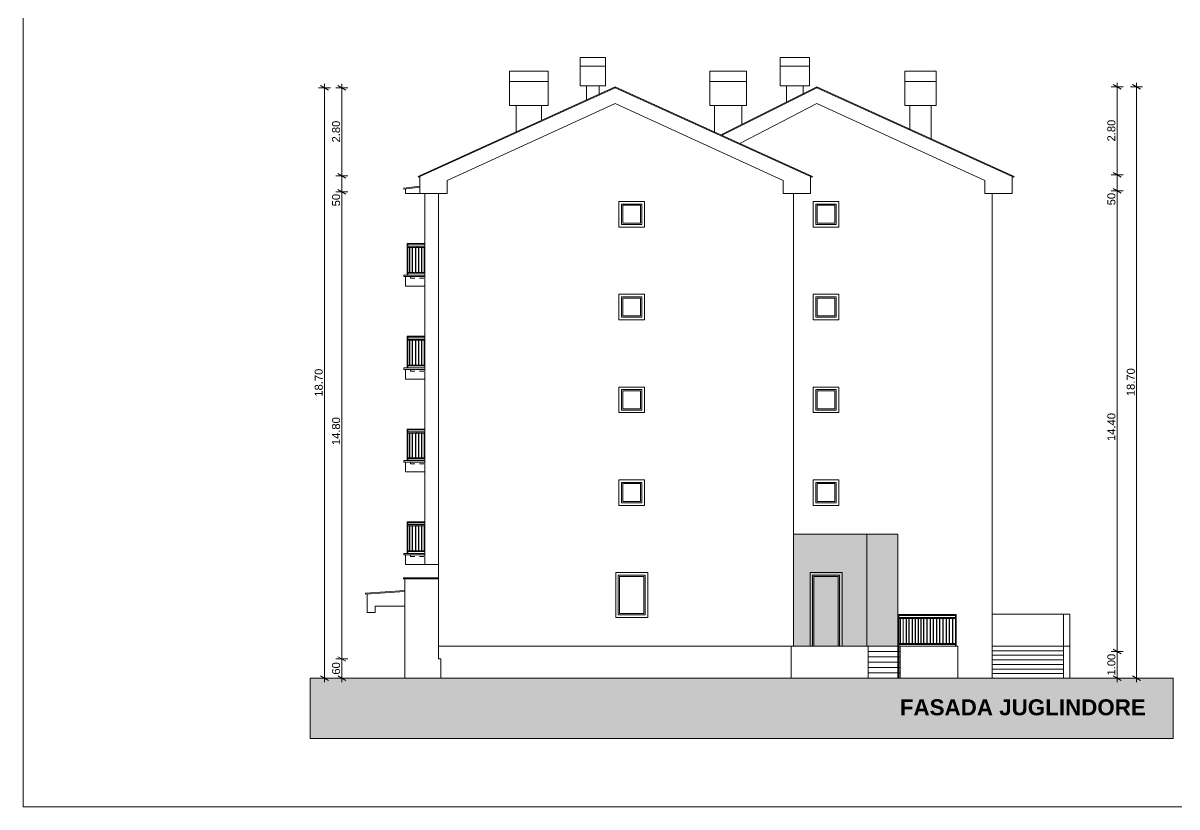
# Model space of a CAD drawing. Header units: millimetres. Extents: x 2791058 to 2855058, y -67651 to -18651.
# Drawn here: x 2791058 to 2827102, y -67651 to -43151 of the extents above; entities that cross this region are included whole.
import ezdxf

# ---------------------------------------------------------------- set-up
doc = ezdxf.new("R2010")
doc.units = ezdxf.units.MM
doc.header["$MEASUREMENT"] = 0
doc.linetypes.add('Dashed', pattern=[282.222223, 141.111112, -141.111112])
doc.linetypes.add('Hidden Line', pattern=[195.611112, 141.111112, -54.5])
for name, color, linetype, lineweight in [('2D Drafting - General_Pen_No__1', 7, 'Continuous', 0), ('Annotation - Text_Pen_No__1', 7, 'Continuous', 0), ('Dimensioning - General_Pen_No__1', 7, 'Continuous', 0), ('Lines_Pen_No__20', 1, 'Continuous', 0), ('Shell - Roof_Pen_No__1', 7, 'Continuous', 0), ('Shell - Roof_Pen_No__20', 1, 'Continuous', 0), ('Shell - Roof_Pen_No__21', 7, 'Continuous', 0)]:
    doc.layers.add(name, color=color, linetype=linetype, lineweight=lineweight)
for name, color, linetype, lineweight, true_color in [('2D Drafting - General_Pen_No__61', 7, 'Continuous', 0, 0x6a6a6a), ('Lines_Pen_No__4', 7, 'Continuous', 0, 0x029e21), ('Structural - Bearing_Pen_No__61', 7, 'Continuous', 0, 0x6a6a6a)]:
    doc.layers.add(name, color=color, linetype=linetype, lineweight=lineweight, true_color=true_color)
doc.layers.add('Dimensioning - General', color=7, linetype='Continuous')
doc.styles.add('GENERATED_STYLE_1', font='')
doc.styles.add('GENERATED_STYLE_4', font='')
doc.styles.get('GENERATED_STYLE_1').set_extended_font_data('Arial')
doc.styles.get('GENERATED_STYLE_4').set_extended_font_data('Arial', bold=True)
doc.dimstyles.new('GENERATED_STYLE__1', dxfattribs={"dimtxt": 250, "dimasz": 190, "dimexe": 0.18, "dimexo": 3, "dimgap": 0.09, "dimtad": 1, "dimlfac": 0.001, "dimzin": 0, "dimdsep": 46, "dimtxsty": 'GENERATED_STYLE_1', "dimblk": 'ARROWHEAD_2', "dimblk1": 'ARROWHEAD_2', "dimblk2": 'ARROWHEAD_2', "dimcen": 0.09, "dimclrd": 7, "dimclre": 7, "dimclrt": 7, "dimadec": 0, "dimazin": 0, "dimtfac": 1, "dimtdec": 4, "dimtmove": 0, "dimatfit": 3, "dimfxl": 1, "dimtolj": 1, "dimtzin": 0, "dimarcsym": 0})

# ---------------------------------------------------------------- blocks, each defined once
blk = doc.blocks.new('*D21', base_point=(2247654, -76425))
at = {"layer": 'Dimensioning - General_Pen_No__1', "color": 7, "linetype": 'Continuous', "lineweight": 0}
for p, q in [((2825420, -62796), (2825045, -62796)), ((2825108, -62724), (2825358, -62868)), ((2825233, -63627), (2825233, -62796)), ((2825420, -63627), (2825045, -63627)), ((2825108, -63555), (2825358, -63699)), ((2825233, -63749), (2825233, -63627))]:
    blk.add_line(p, q, dxfattribs=at)
at = {"layer": 'Dimensioning - General_Pen_No__1', "color": 7, "lineweight": 0, "insert": (2825183, -63544), "char_height": 250, "attachment_point": 7, "rotation": 90, "style": 'GENERATED_STYLE_1'}
blk.add_mtext('\\A1;{\\pql;\\fArial|b0|i0|c0|p34;1.00}', dxfattribs=at)
blk = doc.blocks.new('ARROWHEAD_2')
at = {"color": 0, "linetype": 'Continuous', "lineweight": 0}
for p, q in [((0, 0), (-1, 0)), ((-0.38, -0.66), (0.38, 0.66))]:
    blk.add_line(p, q, dxfattribs=at)
blk = doc.blocks.new('*D22', base_point=(2247654, -76425))
at = {"layer": 'Dimensioning - General_Pen_No__1', "color": 7, "linetype": 'Continuous', "lineweight": 0}
for p, q in [((2825420, -48396), (2825045, -48396)), ((2825108, -48324), (2825358, -48468)), ((2825233, -62796), (2825233, -48396)), ((2825420, -62796), (2825045, -62796)), ((2825108, -62724), (2825358, -62868))]:
    blk.add_line(p, q, dxfattribs=at)
at = {"layer": 'Dimensioning - General_Pen_No__1', "color": 7, "lineweight": 0, "char_height": 250, "attachment_point": 7, "rotation": 90, "style": 'GENERATED_STYLE_1'}
for s, insert in [('\\A1;{\\pql;\\fArial|b0|i0|c0|p34;50}', (2825183, -48848)), ('\\A1;{\\pql;\\fArial|b0|i0|c0|p34;14.40}', (2825183, -56213))]:
    blk.add_mtext(s, dxfattribs=dict(at, insert=insert))
blk = doc.blocks.new('*D23', base_point=(2247654, -76425))
at = {"layer": 'Dimensioning - General_Pen_No__1', "color": 7, "linetype": 'Continuous', "lineweight": 0}
for p, q in [((2825420, -47896), (2825045, -47896)), ((2825108, -47824), (2825358, -47968)), ((2825233, -48396), (2825233, -47896)), ((2825420, -48396), (2825045, -48396)), ((2825108, -48324), (2825358, -48468))]:
    blk.add_line(p, q, dxfattribs=at)
blk = doc.blocks.new('*D24', base_point=(2247654, -76425))
at = {"layer": 'Dimensioning - General_Pen_No__1', "color": 7, "linetype": 'Continuous', "lineweight": 0}
for p, q in [((2825233, -45144), (2825233, -45021)), ((2825420, -45144), (2825045, -45144)), ((2825358, -45216), (2825108, -45071)), ((2825233, -47896), (2825233, -45144)), ((2825420, -47896), (2825045, -47896)), ((2825108, -47824), (2825358, -47968))]:
    blk.add_line(p, q, dxfattribs=at)
at = {"layer": 'Dimensioning - General_Pen_No__1', "color": 7, "lineweight": 0, "insert": (2825183, -46852), "char_height": 250, "attachment_point": 7, "rotation": 90, "style": 'GENERATED_STYLE_1'}
blk.add_mtext('\\A1;{\\pql;\\fArial|b0|i0|c0|p34;2.80}', dxfattribs=at)
blk = doc.blocks.new('*D25', base_point=(2247654, -76425))
at = {"layer": 'Dimensioning - General_Pen_No__1', "color": 7, "linetype": 'Continuous', "lineweight": 0}
for p, q in [((2825839, -45144), (2825839, -45021)), ((2826026, -45144), (2825651, -45144)), ((2825964, -45216), (2825714, -45071)), ((2825839, -63627), (2825839, -45144)), ((2826026, -63627), (2825651, -63627)), ((2825714, -63555), (2825964, -63699)), ((2825839, -63749), (2825839, -63627))]:
    blk.add_line(p, q, dxfattribs=at)
at = {"layer": 'Dimensioning - General_Pen_No__1', "color": 7, "lineweight": 0, "insert": (2825789, -54813), "char_height": 250, "attachment_point": 7, "rotation": 90, "style": 'GENERATED_STYLE_1'}
blk.add_mtext('\\A1;{\\pql;\\fArial|b0|i0|c0|p34;18.70}', dxfattribs=at)
blk = doc.blocks.new('*D26', base_point=(2247654, -76425))
at = {"layer": 'Dimensioning - General_Pen_No__1', "color": 7, "linetype": 'Continuous', "lineweight": 0}
for p, q in [((2801200, -63027), (2800825, -63027)), ((2800888, -62955), (2801138, -63099)), ((2801013, -63627), (2801013, -63027)), ((2801200, -63627), (2800825, -63627)), ((2800888, -63555), (2801138, -63699)), ((2801013, -63749), (2801013, -63627))]:
    blk.add_line(p, q, dxfattribs=at)
at = {"layer": 'Dimensioning - General_Pen_No__1', "color": 7, "lineweight": 0, "insert": (2800963, -63517), "char_height": 250, "attachment_point": 7, "rotation": 90, "style": 'GENERATED_STYLE_1'}
blk.add_mtext('\\A1;{\\pql;\\fArial|b0|i0|c0|p34;60}', dxfattribs=at)
blk = doc.blocks.new('*D27', base_point=(2247654, -76425))
at = {"layer": 'Dimensioning - General_Pen_No__1', "color": 7, "linetype": 'Continuous', "lineweight": 0}
for p, q in [((2801200, -48427), (2800825, -48427)), ((2800888, -48355), (2801138, -48499)), ((2801013, -63027), (2801013, -48427)), ((2801200, -63027), (2800825, -63027)), ((2800888, -62955), (2801138, -63099))]:
    blk.add_line(p, q, dxfattribs=at)
at = {"layer": 'Dimensioning - General_Pen_No__1', "color": 7, "lineweight": 0, "char_height": 250, "attachment_point": 7, "rotation": 90, "style": 'GENERATED_STYLE_1'}
for s, insert in [('\\A1;{\\pql;\\fArial|b0|i0|c0|p34;50}', (2800963, -48879)), ('\\A1;{\\pql;\\fArial|b0|i0|c0|p34;14.80}', (2800963, -56344))]:
    blk.add_mtext(s, dxfattribs=dict(at, insert=insert))
blk = doc.blocks.new('*D28', base_point=(2247654, -76425))
at = {"layer": 'Dimensioning - General_Pen_No__1', "color": 7, "linetype": 'Continuous', "lineweight": 0}
for p, q in [((2801200, -47927), (2800825, -47927)), ((2800888, -47855), (2801138, -47999)), ((2801013, -48427), (2801013, -47927)), ((2801200, -48427), (2800825, -48427)), ((2800888, -48355), (2801138, -48499))]:
    blk.add_line(p, q, dxfattribs=at)
blk = doc.blocks.new('*D29', base_point=(2247654, -76425))
at = {"layer": 'Dimensioning - General_Pen_No__1', "color": 7, "linetype": 'Continuous', "lineweight": 0}
for p, q in [((2801013, -45174), (2801013, -45052)), ((2801200, -45174), (2800825, -45174)), ((2801138, -45247), (2800888, -45102)), ((2801013, -47927), (2801013, -45174)), ((2801200, -47927), (2800825, -47927)), ((2800888, -47855), (2801138, -47999))]:
    blk.add_line(p, q, dxfattribs=at)
at = {"layer": 'Dimensioning - General_Pen_No__1', "color": 7, "lineweight": 0, "insert": (2800963, -46883), "char_height": 250, "attachment_point": 7, "rotation": 90, "style": 'GENERATED_STYLE_1'}
blk.add_mtext('\\A1;{\\pql;\\fArial|b0|i0|c0|p34;2.80}', dxfattribs=at)
blk = doc.blocks.new('*D30', base_point=(2247654, -76425))
at = {"layer": 'Dimensioning - General_Pen_No__1', "color": 7, "linetype": 'Continuous', "lineweight": 0}
for p, q in [((2800471, -45174), (2800471, -45052)), ((2800659, -45174), (2800284, -45174)), ((2800596, -45247), (2800346, -45102)), ((2800471, -63627), (2800471, -45174)), ((2800659, -63627), (2800284, -63627)), ((2800346, -63555), (2800596, -63699)), ((2800471, -63749), (2800471, -63627))]:
    blk.add_line(p, q, dxfattribs=at)
at = {"layer": 'Dimensioning - General_Pen_No__1', "color": 7, "lineweight": 0, "insert": (2800421, -54828), "char_height": 250, "attachment_point": 7, "rotation": 90, "style": 'GENERATED_STYLE_1'}
blk.add_mtext('\\A1;{\\pql;\\fArial|b0|i0|c0|p34;18.70}', dxfattribs=at)

msp = doc.modelspace()

# ---------------------------------------------------------------- hatches: boundary and pattern name
at = {"layer": '2D Drafting - General_Pen_No__61', "linetype": 'Continuous', "lineweight": 0, "true_color": 0xa7a7a7, "transparency": 33554572}
h = msp.add_hatch(color=253, dxfattribs=at)
h.paths.add_polyline_path([(2815126.744, -59126.864), (2815126.744, -62626.864), (2817410.45, -62626.864), (2817410.45, -59126.864)])
h.paths.add_polyline_path([(2818387.535, -62626.864), (2818387.535, -59126.864), (2817410.45, -59126.864), (2817410.45, -62626.864)])
at = {"layer": '2D Drafting - General_Pen_No__61', "linetype": 'Continuous', "lineweight": 0, "true_color": 0x6a6a6a}
msp.add_hatch(color=251, dxfattribs=at).paths.add_polyline_path([(2800028.033, -63626.864), (2826983.914, -63626.864), (2826983.914, -65511.02), (2800028.033, -65511.02)])
at = {"layer": 'Structural - Bearing_Pen_No__61', "linetype": 'Continuous', "lineweight": 0, "true_color": 0x6a6a6a}
h = msp.add_hatch(color=251, dxfattribs=at)
h.paths.add_polyline_path([(2803056.744, -50041.638), (2803056.744, -51026.864), (2803080.744, -51026.864), (2803080.744, -50969.364), (2803356.744, -50969.364), (2803356.744, -50944.364), (2803324.744, -50944.364), (2803324.744, -50166.864), (2803356.744, -50166.864), (2803356.744, -50126.864), (2803080.744, -50126.864), (2803080.744, -50066.864), (2803356.744, -50066.864), (2803356.744, -50041.638), (2803080.744, -50041.638)])
h.paths.add_polyline_path([(2803080.744, -50166.864), (2803127.243, -50166.864), (2803127.243, -50944.364), (2803080.744, -50944.364)], flags=0)
h.paths.add_polyline_path([(2803137.244, -50166.864), (2803214.744, -50166.864), (2803214.743, -50944.364), (2803137.244, -50944.364)], flags=0)
h.paths.add_polyline_path([(2803224.744, -50166.864), (2803314.744, -50166.864), (2803314.744, -50944.364), (2803224.744, -50944.364)], flags=0)
for points in [[(2803606.744, -50041.638), (2803356.744, -50041.638), (2803356.744, -50066.864), (2803606.744, -50066.864)], [(2803606.744, -52941.638), (2803356.744, -52941.638), (2803356.744, -52966.864), (2803606.744, -52966.864)], [(2803606.744, -55841.638), (2803356.744, -55841.638), (2803356.744, -55866.864), (2803606.744, -55866.864)], [(2803606.744, -58741.638), (2803356.744, -58741.638), (2803356.744, -58766.864), (2803606.744, -58766.864)]]:
    msp.add_hatch(color=251, dxfattribs=at).paths.add_polyline_path(points)
h = msp.add_hatch(color=251, dxfattribs=at)
h.paths.add_polyline_path([(2803356.744, -50969.364), (2803606.744, -50969.364), (2803606.744, -50944.364), (2803599.744, -50944.364), (2803599.744, -50166.864), (2803606.744, -50166.864), (2803606.744, -50126.864), (2803356.744, -50126.864), (2803356.744, -50166.864), (2803414.744, -50166.864), (2803414.744, -50944.364), (2803356.744, -50944.364)])
h.paths.add_polyline_path([(2803424.744, -50944.364), (2803424.744, -50166.864), (2803502.244, -50166.864), (2803502.244, -50944.364)], flags=0)
h.paths.add_polyline_path([(2803589.744, -50944.364), (2803512.244, -50944.364), (2803512.244, -50166.864), (2803589.744, -50166.864)], flags=0)
h = msp.add_hatch(color=251, dxfattribs=at)
h.paths.add_polyline_path([(2803056.744, -52941.638), (2803056.744, -53926.864), (2803080.744, -53926.864), (2803080.744, -53869.364), (2803356.744, -53869.364), (2803356.744, -53844.364), (2803324.744, -53844.364), (2803324.744, -53066.864), (2803356.744, -53066.864), (2803356.744, -53026.864), (2803080.744, -53026.864), (2803080.744, -52966.864), (2803356.744, -52966.864), (2803356.744, -52941.638), (2803080.744, -52941.638)])
h.paths.add_polyline_path([(2803080.744, -53066.864), (2803127.243, -53066.864), (2803127.243, -53844.364), (2803080.744, -53844.364)], flags=0)
h.paths.add_polyline_path([(2803137.244, -53066.864), (2803214.744, -53066.864), (2803214.743, -53844.364), (2803137.244, -53844.364)], flags=0)
h.paths.add_polyline_path([(2803224.744, -53066.864), (2803314.744, -53066.864), (2803314.744, -53844.364), (2803224.744, -53844.364)], flags=0)
h = msp.add_hatch(color=251, dxfattribs=at)
h.paths.add_polyline_path([(2803356.744, -53869.364), (2803606.744, -53869.364), (2803606.744, -53844.364), (2803599.744, -53844.364), (2803599.744, -53066.864), (2803606.744, -53066.864), (2803606.744, -53026.864), (2803356.744, -53026.864), (2803356.744, -53066.864), (2803414.744, -53066.864), (2803414.744, -53844.364), (2803356.744, -53844.364)])
h.paths.add_polyline_path([(2803424.744, -53844.364), (2803424.744, -53066.864), (2803502.244, -53066.864), (2803502.244, -53844.364)], flags=0)
h.paths.add_polyline_path([(2803589.744, -53844.364), (2803512.244, -53844.364), (2803512.244, -53066.864), (2803589.744, -53066.864)], flags=0)
h = msp.add_hatch(color=251, dxfattribs=at)
h.paths.add_polyline_path([(2803056.744, -55841.638), (2803056.744, -56826.864), (2803080.744, -56826.864), (2803080.744, -56769.364), (2803356.744, -56769.364), (2803356.744, -56744.364), (2803324.744, -56744.364), (2803324.744, -55966.864), (2803356.744, -55966.864), (2803356.744, -55926.864), (2803080.744, -55926.864), (2803080.744, -55866.864), (2803356.744, -55866.864), (2803356.744, -55841.638), (2803080.744, -55841.638)])
h.paths.add_polyline_path([(2803080.744, -55966.864), (2803127.243, -55966.864), (2803127.243, -56744.364), (2803080.744, -56744.364)], flags=0)
h.paths.add_polyline_path([(2803137.244, -55966.864), (2803214.744, -55966.864), (2803214.743, -56744.364), (2803137.244, -56744.364)], flags=0)
h.paths.add_polyline_path([(2803224.744, -55966.864), (2803314.744, -55966.864), (2803314.744, -56744.364), (2803224.744, -56744.364)], flags=0)
h = msp.add_hatch(color=251, dxfattribs=at)
h.paths.add_polyline_path([(2803356.744, -56769.364), (2803606.744, -56769.364), (2803606.744, -56744.364), (2803599.744, -56744.364), (2803599.744, -55966.864), (2803606.744, -55966.864), (2803606.744, -55926.864), (2803356.744, -55926.864), (2803356.744, -55966.864), (2803414.744, -55966.864), (2803414.744, -56744.364), (2803356.744, -56744.364)])
h.paths.add_polyline_path([(2803424.744, -56744.364), (2803424.744, -55966.864), (2803502.244, -55966.864), (2803502.244, -56744.364)], flags=0)
h.paths.add_polyline_path([(2803589.744, -56744.364), (2803512.244, -56744.364), (2803512.244, -55966.864), (2803589.744, -55966.864)], flags=0)
h = msp.add_hatch(color=251, dxfattribs=at)
h.paths.add_polyline_path([(2803056.744, -58741.638), (2803056.744, -59726.864), (2803080.744, -59726.864), (2803080.744, -59669.364), (2803356.744, -59669.364), (2803356.744, -59644.364), (2803324.744, -59644.364), (2803324.744, -58866.864), (2803356.744, -58866.864), (2803356.744, -58826.864), (2803080.744, -58826.864), (2803080.744, -58766.864), (2803356.744, -58766.864), (2803356.744, -58741.638), (2803080.744, -58741.638)])
h.paths.add_polyline_path([(2803080.744, -58866.864), (2803127.243, -58866.864), (2803127.243, -59644.364), (2803080.744, -59644.364)], flags=0)
h.paths.add_polyline_path([(2803137.244, -58866.864), (2803214.744, -58866.864), (2803214.743, -59644.364), (2803137.244, -59644.364)], flags=0)
h.paths.add_polyline_path([(2803224.744, -58866.864), (2803314.744, -58866.864), (2803314.744, -59644.364), (2803224.744, -59644.364)], flags=0)
h = msp.add_hatch(color=251, dxfattribs=at)
h.paths.add_polyline_path([(2803356.744, -59669.364), (2803606.744, -59669.364), (2803606.744, -59644.364), (2803599.744, -59644.364), (2803599.744, -58866.864), (2803606.744, -58866.864), (2803606.744, -58826.864), (2803356.744, -58826.864), (2803356.744, -58866.864), (2803414.744, -58866.864), (2803414.744, -59644.364), (2803356.744, -59644.364)])
h.paths.add_polyline_path([(2803424.744, -59644.364), (2803424.744, -58866.864), (2803502.244, -58866.864), (2803502.244, -59644.364)], flags=0)
h.paths.add_polyline_path([(2803589.744, -59644.364), (2803512.244, -59644.364), (2803512.244, -58866.864), (2803589.744, -58866.864)], flags=0)
h = msp.add_hatch(color=251, dxfattribs=at)
h.paths.add_polyline_path([(2818387.535, -61641.638), (2818387.535, -63626.864), (2818411.535, -63626.864), (2818411.535, -62569.364), (2818687.535, -62569.364), (2818687.535, -62544.364), (2818655.535, -62544.364), (2818655.535, -61766.864), (2818687.535, -61766.864), (2818687.535, -61726.864), (2818411.535, -61726.864), (2818411.535, -61666.864), (2818687.535, -61666.864), (2818687.535, -61641.638), (2818411.535, -61641.638)])
h.paths.add_polyline_path([(2818411.535, -61766.864), (2818458.035, -61766.864), (2818458.035, -62544.364), (2818411.535, -62544.364)], flags=0)
h.paths.add_polyline_path([(2818468.035, -61766.864), (2818545.535, -61766.864), (2818545.534, -62544.364), (2818468.035, -62544.364)], flags=0)
h.paths.add_polyline_path([(2818555.535, -61766.864), (2818645.535, -61766.864), (2818645.535, -62544.364), (2818555.535, -62544.364)], flags=0)
h = msp.add_hatch(color=251, dxfattribs=at)
h.paths.add_polyline_path([(2818678.45, -62569.364), (2820182.744, -62569.364), (2820182.744, -62626.864), (2820206.744, -62626.864), (2820206.744, -61641.638), (2820182.744, -61641.638), (2818678.45, -61641.638), (2818678.45, -61666.864), (2820182.744, -61666.864), (2820182.744, -61726.864), (2818678.45, -61726.864), (2818678.45, -61766.864), (2818727.243, -61766.864), (2818727.243, -62544.364), (2818678.45, -62544.364)])
h.paths.add_polyline_path([(2818737.244, -61766.864), (2818827.244, -61766.864), (2818827.244, -62544.364), (2818737.244, -62544.364)], flags=0)
h.paths.add_polyline_path([(2818837.244, -62544.364), (2818837.244, -61766.864), (2818927.244, -61766.864), (2818927.244, -62544.364)], flags=0)
h.paths.add_polyline_path([(2819014.744, -62544.364), (2818937.244, -62544.364), (2818937.244, -61766.864), (2819014.744, -61766.864)], flags=0)
h.paths.add_polyline_path([(2819024.744, -61766.864), (2819102.244, -61766.864), (2819102.244, -62544.364), (2819024.744, -62544.364)], flags=0)
h.paths.add_polyline_path([(2819112.244, -61766.864), (2819189.744, -61766.864), (2819189.744, -62544.364), (2819112.244, -62544.364)], flags=0)
h.paths.add_polyline_path([(2819199.744, -62544.364), (2819199.744, -61766.864), (2819289.744, -61766.864), (2819289.744, -62544.364)], flags=0)
h.paths.add_polyline_path([(2819389.744, -62544.364), (2819299.744, -62544.364), (2819299.744, -61766.864), (2819389.744, -61766.864)], flags=0)
h.paths.add_polyline_path([(2819489.744, -62544.364), (2819399.744, -62544.364), (2819399.744, -61766.864), (2819489.744, -61766.864)], flags=0)
h.paths.add_polyline_path([(2819499.744, -62544.364), (2819499.744, -61766.864), (2819589.744, -61766.864), (2819589.744, -62544.364)], flags=0)
h.paths.add_polyline_path([(2819599.744, -62544.364), (2819599.744, -61766.864), (2819689.744, -61766.864), (2819689.744, -62544.364)], flags=0)
h.paths.add_polyline_path([(2819699.744, -61766.864), (2819789.744, -61766.864), (2819789.744, -62544.364), (2819699.744, -62544.364)], flags=0)
h.paths.add_polyline_path([(2819799.744, -62544.364), (2819799.744, -61766.864), (2819889.744, -61766.864), (2819889.744, -62544.364)], flags=0)
h.paths.add_polyline_path([(2819899.744, -61766.864), (2819989.744, -61766.864), (2819989.744, -62544.364), (2819899.744, -62544.364)], flags=0)
h.paths.add_polyline_path([(2819999.744, -62544.364), (2819999.744, -61766.864), (2820089.744, -61766.864), (2820089.744, -62544.364)], flags=0)
h.paths.add_polyline_path([(2820099.744, -61766.864), (2820182.744, -61766.864), (2820182.744, -62544.364), (2820099.744, -62544.364)], flags=0)

# ---------------------------------------------------------------- linework, layer by layer
at = {"layer": '2D Drafting - General_Pen_No__1', "color": 7, "linetype": 'Continuous', "lineweight": 0, "flags": 128}
msp.add_lwpolyline([(2800028.033, -63626.864), (2826983.914, -63626.864), (2826983.914, -65511.02), (2800028.033, -65511.02)], close=True, dxfattribs=at)
at = {"layer": 'Lines_Pen_No__20', "color": 1, "linetype": 'Hidden Line', "lineweight": 0}
for p, q in [((2809669.682, -48866.864), (2809669.682, -48726.864)), ((2810469.682, -48726.864), (2809669.682, -48726.864)), ((2809669.682, -48866.864), (2809669.682, -48726.864)), ((2810469.682, -48866.864), (2810469.682, -48726.864)), ((2815740.475, -48866.864), (2815740.475, -48726.864)), ((2816540.475, -48726.864), (2815740.475, -48726.864)), ((2815740.475, -48866.864), (2815740.475, -48726.864)), ((2816540.475, -48866.864), (2816540.475, -48726.864)), ((2809669.682, -51766.864), (2809669.682, -51626.864)), ((2810469.682, -51626.864), (2809669.682, -51626.864)), ((2809669.682, -51766.864), (2809669.682, -51626.864)), ((2810469.682, -51766.864), (2810469.682, -51626.864)), ((2815740.475, -51766.864), (2815740.475, -51626.864)), ((2816540.475, -51626.864), (2815740.475, -51626.864)), ((2815740.475, -51766.864), (2815740.475, -51626.864)), ((2816540.475, -51766.864), (2816540.475, -51626.864)), ((2809669.682, -54666.864), (2809669.682, -54526.864)), ((2810469.682, -54526.864), (2809669.682, -54526.864)), ((2809669.682, -54666.864), (2809669.682, -54526.864)), ((2810469.682, -54666.864), (2810469.682, -54526.864)), ((2815740.475, -54666.864), (2815740.475, -54526.864)), ((2816540.475, -54526.864), (2815740.475, -54526.864)), ((2815740.475, -54666.864), (2815740.475, -54526.864)), ((2816540.475, -54666.864), (2816540.475, -54526.864)), ((2809669.682, -57566.864), (2809669.682, -57426.864)), ((2810469.682, -57426.864), (2809669.682, -57426.864)), ((2809669.682, -57566.864), (2809669.682, -57426.864)), ((2810469.682, -57566.864), (2810469.682, -57426.864)), ((2815740.475, -57566.864), (2815740.475, -57426.864)), ((2816540.475, -57426.864), (2815740.475, -57426.864)), ((2815740.475, -57566.864), (2815740.475, -57426.864)), ((2816540.475, -57566.864), (2816540.475, -57426.864)), ((2810569.682, -60326.864), (2809569.682, -60326.864)), ((2809569.682, -60466.864), (2809569.682, -60326.864)), ((2810569.682, -60466.864), (2810569.682, -60326.864))]:
    msp.add_line(p, q, dxfattribs=at)
at = {"layer": 'Lines_Pen_No__20', "color": 1, "linetype": 'Continuous', "lineweight": 0}
for p, q in [((2810569.682, -60326.864), (2809569.682, -60326.864)), ((2809569.682, -60326.864), (2809569.682, -61726.864)), ((2809649.682, -60406.864), (2809649.682, -61646.864)), ((2810489.682, -60406.864), (2809649.682, -60406.864)), ((2809689.682, -60446.864), (2809689.682, -61606.864)), ((2810449.682, -60446.864), (2809689.682, -60446.864)), ((2810449.682, -61606.864), (2810449.682, -60446.864)), ((2810489.682, -61646.864), (2810489.682, -60406.864)), ((2810569.682, -61726.864), (2810569.682, -60326.864)), ((2809689.682, -61606.864), (2810449.682, -61606.864)), ((2809569.682, -61726.864), (2810569.682, -61726.864)), ((2809649.682, -61646.864), (2810489.682, -61646.864))]:
    msp.add_line(p, q, dxfattribs=at)
for points in [[(2809669.682, -48726.864), (2810469.682, -48726.864), (2810469.682, -49526.864), (2809669.682, -49526.864)], [(2809749.682, -48806.864), (2810389.682, -48806.864), (2810389.682, -49446.864), (2809749.682, -49446.864)], [(2809789.682, -48846.864), (2810349.682, -48846.864), (2810349.682, -49406.864), (2809789.682, -49406.864)], [(2815740.475, -48726.864), (2816540.475, -48726.864), (2816540.475, -49526.864), (2815740.475, -49526.864)], [(2815820.475, -48806.864), (2816460.475, -48806.864), (2816460.475, -49446.864), (2815820.475, -49446.864)], [(2815860.475, -48846.864), (2816420.475, -48846.864), (2816420.475, -49406.864), (2815860.475, -49406.864)], [(2809669.682, -51626.864), (2810469.682, -51626.864), (2810469.682, -52426.864), (2809669.682, -52426.864)], [(2809749.682, -51706.864), (2810389.682, -51706.864), (2810389.682, -52346.864), (2809749.682, -52346.864)], [(2809789.682, -51746.864), (2810349.682, -51746.864), (2810349.682, -52306.864), (2809789.682, -52306.864)], [(2815740.475, -51626.864), (2816540.475, -51626.864), (2816540.475, -52426.864), (2815740.475, -52426.864)], [(2815820.475, -51706.864), (2816460.475, -51706.864), (2816460.475, -52346.864), (2815820.475, -52346.864)], [(2815860.475, -51746.864), (2816420.475, -51746.864), (2816420.475, -52306.864), (2815860.475, -52306.864)], [(2809669.682, -54526.864), (2810469.682, -54526.864), (2810469.682, -55326.864), (2809669.682, -55326.864)], [(2809749.682, -54606.864), (2810389.682, -54606.864), (2810389.682, -55246.864), (2809749.682, -55246.864)], [(2809789.682, -54646.864), (2810349.682, -54646.864), (2810349.682, -55206.864), (2809789.682, -55206.864)], [(2815740.475, -54526.864), (2816540.475, -54526.864), (2816540.475, -55326.864), (2815740.475, -55326.864)], [(2815820.475, -54606.864), (2816460.475, -54606.864), (2816460.475, -55246.864), (2815820.475, -55246.864)], [(2815860.475, -54646.864), (2816420.475, -54646.864), (2816420.475, -55206.864), (2815860.475, -55206.864)], [(2809669.682, -57426.864), (2810469.682, -57426.864), (2810469.682, -58226.864), (2809669.682, -58226.864)], [(2809749.682, -57506.864), (2810389.682, -57506.864), (2810389.682, -58146.864), (2809749.682, -58146.864)], [(2809789.682, -57546.864), (2810349.682, -57546.864), (2810349.682, -58106.864), (2809789.682, -58106.864)], [(2815740.475, -57426.864), (2816540.475, -57426.864), (2816540.475, -58226.864), (2815740.475, -58226.864)], [(2815820.475, -57506.864), (2816460.475, -57506.864), (2816460.475, -58146.864), (2815820.475, -58146.864)], [(2815860.475, -57546.864), (2816420.475, -57546.864), (2816420.475, -58106.864), (2815860.475, -58106.864)]]:
    msp.add_lwpolyline(points, close=True, dxfattribs=at)
at = {"layer": 'Lines_Pen_No__4', "color": 104, "linetype": 'Continuous', "lineweight": 0, "true_color": 0x029e21}
for p, q in [((2816640.475, -60326.864), (2815640.475, -60326.864)), ((2815640.475, -60326.864), (2815640.475, -62626.864)), ((2815720.475, -60406.864), (2815720.475, -62626.864)), ((2816560.475, -60406.864), (2815720.475, -60406.864)), ((2815760.475, -60446.864), (2815760.475, -62626.864)), ((2816520.475, -60446.864), (2815760.475, -60446.864)), ((2816520.475, -62626.864), (2816520.475, -60446.864)), ((2816560.475, -62626.864), (2816560.475, -60406.864)), ((2816640.475, -62626.864), (2816640.475, -60326.864))]:
    msp.add_line(p, q, dxfattribs=at)
at = {"layer": 'Lines_Pen_No__4', "color": 104, "linetype": 'Hidden Line', "lineweight": 0, "true_color": 0x029e21}
for p, q in [((2816640.475, -60326.864), (2815640.475, -60326.864)), ((2815640.475, -60466.864), (2815640.475, -60326.864)), ((2816640.475, -60466.864), (2816640.475, -60326.864))]:
    msp.add_line(p, q, dxfattribs=at)
at = {"layer": 'Shell - Roof_Pen_No__1', "color": 7, "linetype": 'Continuous', "lineweight": 0}
for p, q in [((2808656.744, -45110.181), (2808656.744, -45550.905)), ((2809056.744, -45110.181), (2809056.744, -45368.925)), ((2814906.744, -45110.181), (2814906.744, -45616.781)), ((2815426.744, -45110.181), (2815426.744, -45368.925))]:
    msp.add_line(p, q, dxfattribs=at)
at = {"layer": 'Shell - Roof_Pen_No__20', "color": 1, "linetype": 'Continuous', "lineweight": 0}
for p, q in [((2810469.682, -48726.864), (2809669.682, -48726.864)), ((2809669.682, -48726.864), (2809669.682, -49526.864)), ((2810469.682, -49526.864), (2810469.682, -48726.864)), ((2816540.475, -48726.864), (2815740.475, -48726.864)), ((2815740.475, -48726.864), (2815740.475, -49526.864)), ((2816540.475, -49526.864), (2816540.475, -48726.864)), ((2809669.682, -49526.864), (2810469.682, -49526.864)), ((2815740.475, -49526.864), (2816540.475, -49526.864)), ((2810469.682, -51626.864), (2809669.682, -51626.864)), ((2809669.682, -51626.864), (2809669.682, -52426.864)), ((2810469.682, -52426.864), (2810469.682, -51626.864)), ((2816540.475, -51626.864), (2815740.475, -51626.864)), ((2815740.475, -51626.864), (2815740.475, -52426.864)), ((2816540.475, -52426.864), (2816540.475, -51626.864)), ((2809669.682, -52426.864), (2810469.682, -52426.864)), ((2815740.475, -52426.864), (2816540.475, -52426.864)), ((2810469.682, -54526.864), (2809669.682, -54526.864)), ((2809669.682, -54526.864), (2809669.682, -55326.864)), ((2810469.682, -55326.864), (2810469.682, -54526.864)), ((2816540.475, -54526.864), (2815740.475, -54526.864)), ((2815740.475, -54526.864), (2815740.475, -55326.864)), ((2816540.475, -55326.864), (2816540.475, -54526.864)), ((2809669.682, -55326.864), (2810469.682, -55326.864)), ((2815740.475, -55326.864), (2816540.475, -55326.864)), ((2810469.682, -57426.864), (2809669.682, -57426.864)), ((2809669.682, -57426.864), (2809669.682, -58226.864)), ((2810469.682, -58226.864), (2810469.682, -57426.864)), ((2816540.475, -57426.864), (2815740.475, -57426.864)), ((2815740.475, -57426.864), (2815740.475, -58226.864)), ((2816540.475, -58226.864), (2816540.475, -57426.864)), ((2809669.682, -58226.864), (2810469.682, -58226.864)), ((2815740.475, -58226.864), (2816540.475, -58226.864))]:
    msp.add_line(p, q, dxfattribs=at)
at = {"layer": 'Shell - Roof_Pen_No__21', "color": 7, "linetype": 'Continuous', "lineweight": 0}
for p, q in [((2791057.579, -67651.285), (2791057.579, -18651.285)), ((2808456.744, -45110.181), (2808456.744, -44228.286)), ((2808456.744, -44228.286), (2809256.744, -44228.286)), ((2809256.744, -45110.181), (2809256.744, -44228.286)), ((2814706.744, -45110.181), (2814706.744, -44228.286)), ((2814706.744, -44228.286), (2815626.744, -44228.286)), ((2815626.744, -45110.181), (2815626.744, -44228.286)), ((2806256.744, -44651.684), (2807456.744, -44651.684)), ((2806256.744, -45726.16), (2806256.744, -44651.684)), ((2807456.744, -45726.16), (2807456.744, -44651.684)), ((2808456.744, -44494.605), (2809256.744, -44494.605)), ((2812506.744, -44651.684), (2813656.744, -44651.684)), ((2812506.744, -45726.16), (2812506.744, -44651.684)), ((2813656.744, -45726.16), (2813656.744, -44651.684)), ((2814706.744, -44494.605), (2815626.744, -44494.605)), ((2818606.744, -44651.684), (2819576.744, -44651.684)), ((2818606.744, -45726.16), (2818606.744, -44651.684)), ((2819576.744, -45726.16), (2819576.744, -44651.684)), ((2806256.744, -44976.16), (2807456.744, -44976.16)), ((2812506.744, -44976.16), (2813656.744, -44976.16)), ((2818606.744, -44976.16), (2819576.744, -44976.16)), ((2803444.32, -47922.305), (2809556.744, -45141.449)), ((2803456.744, -47949.611), (2809556.744, -45174.408)), ((2808656.744, -45110.181), (2808456.744, -45110.181)), ((2808656.744, -45110.181), (2809256.744, -45110.181)), ((2809556.744, -45141.449), (2815714.678, -47943.01)), ((2809556.744, -45174.408), (2809556.744, -45141.449)), ((2809556.744, -45174.408), (2815656.744, -47949.611)), ((2812857.784, -46643.262), (2815856.121, -45141.166)), ((2812892.885, -46659.231), (2815856.744, -45174.408)), ((2814706.744, -45110.181), (2815626.744, -45110.181)), ((2815026.744, -45110.181), (2814706.744, -45110.181)), ((2815856.121, -45141.166), (2822014.678, -47943.01)), ((2815856.744, -45174.408), (2815856.744, -45141.449)), ((2815856.744, -45174.408), (2821956.744, -47949.611)), ((2804306.744, -48071.24), (2809556.744, -45661.654)), ((2806256.744, -45726.16), (2807306.744, -45726.16)), ((2806456.744, -45726.16), (2806456.744, -46551.798)), ((2807256.744, -45726.16), (2807256.744, -46187.837)), ((2807306.744, -45726.16), (2807456.744, -45726.16)), ((2809556.744, -45661.654), (2814806.744, -48071.24)), ((2812506.744, -45726.16), (2813556.744, -45726.16)), ((2812656.744, -45726.16), (2812656.744, -46551.798)), ((2813453.256, -46914.173), (2815858.126, -45662.288)), ((2813506.744, -45726.16), (2813506.744, -46318.148)), ((2813556.744, -45726.16), (2813656.744, -45726.16)), ((2815858.126, -45662.288), (2821106.744, -48071.24)), ((2818606.744, -45726.16), (2819576.744, -45726.16)), ((2818756.744, -45726.16), (2818756.744, -46460.808)), ((2819426.744, -45726.16), (2819426.744, -46765.625)), ((2803444.32, -47922.305), (2803398.809, -47943.01)), ((2803456.744, -48252.235), (2802953.736, -48308.124)), ((2803456.744, -48282.419), (2802957.049, -48337.941)), ((2803398.809, -47943.01), (2803411.232, -47970.317)), ((2803456.744, -47949.611), (2803411.232, -47970.317)), ((2803456.744, -48476.864), (2803456.744, -47949.611)), ((2804306.744, -48476.864), (2804306.744, -48071.24)), ((2814806.744, -48476.864), (2814806.744, -48071.24)), ((2815656.744, -48476.864), (2815656.744, -47949.611)), ((2815656.744, -47949.611), (2815702.255, -47970.317)), ((2815714.678, -47943.01), (2815702.255, -47970.317)), ((2821106.744, -48476.864), (2821106.744, -48071.24)), ((2821956.744, -48476.864), (2821956.744, -47949.611)), ((2821956.744, -47949.611), (2822002.255, -47970.317)), ((2822002.255, -47970.317), (2822014.678, -47943.01)), ((2802957.049, -48337.941), (2802953.736, -48308.124)), ((2803006.744, -48476.864), (2803006.744, -48332.419)), ((2803606.744, -48476.864), (2803006.744, -48476.864)), ((2804306.744, -48476.864), (2803506.744, -48476.864)), ((2803606.744, -48476.864), (2803606.744, -60076.864)), ((2804036.744, -48476.864), (2804036.744, -63026.864)), ((2814806.744, -48476.864), (2815656.744, -48476.864)), ((2815126.744, -48476.864), (2815126.744, -62626.864)), ((2821106.744, -48476.864), (2821956.744, -48476.864)), ((2821326.744, -48476.864), (2821326.744, -63626.864)), ((2809669.682, -49526.864), (2809669.682, -48726.864)), ((2809669.682, -48726.864), (2810469.682, -48726.864)), ((2810469.682, -48726.864), (2810469.682, -49526.864)), ((2815740.475, -49526.864), (2815740.475, -48726.864)), ((2815740.475, -48726.864), (2816540.475, -48726.864)), ((2816540.475, -48726.864), (2816540.475, -49526.864)), ((2810469.682, -49526.864), (2809669.682, -49526.864)), ((2816540.475, -49526.864), (2815740.475, -49526.864)), ((2802956.744, -51026.864), (2803606.744, -51026.864)), ((2802956.744, -51026.864), (2802956.744, -51076.864)), ((2802956.744, -51076.864), (2803606.744, -51076.864)), ((2803056.744, -51026.864), (2803006.744, -51026.864)), ((2803006.744, -51376.864), (2803006.744, -51076.864)), ((2803056.744, -51026.864), (2803606.744, -51026.864)), ((2803606.744, -51376.864), (2803006.744, -51376.864)), ((2809669.682, -52426.864), (2809669.682, -51626.864)), ((2809669.682, -51626.864), (2810469.682, -51626.864)), ((2810469.682, -51626.864), (2810469.682, -52426.864)), ((2815740.475, -52426.864), (2815740.475, -51626.864)), ((2815740.475, -51626.864), (2816540.475, -51626.864)), ((2816540.475, -51626.864), (2816540.475, -52426.864)), ((2810469.682, -52426.864), (2809669.682, -52426.864)), ((2816540.475, -52426.864), (2815740.475, -52426.864)), ((2802956.744, -53926.864), (2803606.744, -53926.864)), ((2802956.744, -53926.864), (2802956.744, -53976.864)), ((2802956.744, -53976.864), (2803606.744, -53976.864)), ((2803056.744, -53926.864), (2803006.744, -53926.864)), ((2803006.744, -54276.864), (2803006.744, -53976.864)), ((2803056.744, -53926.864), (2803606.744, -53926.864)), ((2803606.744, -54276.864), (2803006.744, -54276.864)), ((2809669.682, -55326.864), (2809669.682, -54526.864)), ((2809669.682, -54526.864), (2810469.682, -54526.864)), ((2810469.682, -54526.864), (2810469.682, -55326.864)), ((2815740.475, -55326.864), (2815740.475, -54526.864)), ((2815740.475, -54526.864), (2816540.475, -54526.864)), ((2816540.475, -54526.864), (2816540.475, -55326.864)), ((2810469.682, -55326.864), (2809669.682, -55326.864)), ((2816540.475, -55326.864), (2815740.475, -55326.864)), ((2802956.744, -56826.864), (2803606.744, -56826.864)), ((2802956.744, -56826.864), (2802956.744, -56876.864)), ((2802956.744, -56876.864), (2803606.744, -56876.864)), ((2803056.744, -56826.864), (2803006.744, -56826.864)), ((2803006.744, -57176.864), (2803006.744, -56876.864)), ((2803056.744, -56826.864), (2803606.744, -56826.864)), ((2803606.744, -57176.864), (2803006.744, -57176.864)), ((2809669.682, -58226.864), (2809669.682, -57426.864)), ((2809669.682, -57426.864), (2810469.682, -57426.864)), ((2810469.682, -57426.864), (2810469.682, -58226.864)), ((2815740.475, -58226.864), (2815740.475, -57426.864)), ((2815740.475, -57426.864), (2816540.475, -57426.864)), ((2816540.475, -57426.864), (2816540.475, -58226.864)), ((2810469.682, -58226.864), (2809669.682, -58226.864)), ((2816540.475, -58226.864), (2815740.475, -58226.864)), ((2802956.744, -59726.864), (2803606.744, -59726.864)), ((2802956.744, -59726.864), (2802956.744, -59776.864)), ((2802956.744, -59776.864), (2803606.744, -59776.864)), ((2803056.744, -59726.864), (2803006.744, -59726.864)), ((2803006.744, -60076.864), (2803006.744, -59776.864)), ((2803656.744, -60076.864), (2803006.744, -60076.864)), ((2803656.744, -60076.864), (2804036.744, -60076.864)), ((2802936.744, -60522.182), (2802936.744, -60492.182)), ((2804036.744, -60492.182), (2802936.744, -60492.182)), ((2804036.744, -60522.182), (2802936.744, -60522.182)), ((2802986.744, -63626.864), (2802986.744, -60522.182)), ((2809569.682, -61726.864), (2809569.682, -60326.864)), ((2809569.682, -60326.864), (2810569.682, -60326.864)), ((2810569.682, -60326.864), (2809569.682, -60326.864)), ((2809569.682, -60326.864), (2809569.682, -61726.864)), ((2810569.682, -60326.864), (2810569.682, -61726.864)), ((2810569.682, -61726.864), (2810569.682, -60326.864)), ((2815640.475, -62626.864), (2815640.475, -60326.864)), ((2815640.475, -60326.864), (2816640.475, -60326.864)), ((2816640.475, -60326.864), (2816640.475, -62626.864)), ((2801754.719, -60968.719), (2802986.744, -60889.02)), ((2801756.656, -60998.657), (2801754.719, -60968.719)), ((2801756.656, -60998.657), (2802986.744, -60919.083)), ((2801806.744, -60995.417), (2801806.744, -61572.182)), ((2801806.744, -61572.182), (2802056.744, -61572.182)), ((2802056.744, -61376.864), (2802986.744, -61376.864)), ((2802056.744, -61572.182), (2802056.744, -61376.864)), ((2823556.744, -61626.864), (2821326.744, -61626.864)), ((2823556.744, -61626.864), (2823756.744, -61626.864)), ((2823556.744, -61626.864), (2823556.744, -63626.864)), ((2823756.744, -63626.864), (2823756.744, -61626.864)), ((2823756.744, -61626.864), (2823756.744, -63626.864)), ((2810569.682, -61726.864), (2809569.682, -61726.864)), ((2809569.682, -61726.864), (2810569.682, -61726.864)), ((2815126.744, -62626.864), (2804036.744, -62626.864)), ((2815056.744, -62626.864), (2815056.744, -63626.864)), ((2817456.744, -62626.864), (2817456.744, -63626.864)), ((2817456.744, -63626.864), (2817456.744, -62626.864)), ((2817456.744, -62626.864), (2818456.744, -62626.864)), ((2818456.744, -62626.864), (2820256.744, -62626.864)), ((2818456.744, -63626.864), (2818456.744, -62626.864)), ((2820256.744, -62626.864), (2820256.744, -63626.864)), ((2821326.744, -62626.864), (2823556.744, -62626.864)), ((2823359.755, -62626.864), (2823756.744, -62626.864)), ((2804036.744, -63026.864), (2804106.744, -63026.864)), ((2804106.744, -63026.864), (2804106.744, -63626.864)), ((2817456.744, -62793.53), (2818456.744, -62793.53)), ((2817456.744, -62960.197), (2818456.744, -62960.197)), ((2821326.744, -62769.721), (2823556.744, -62769.721)), ((2821326.744, -62912.578), (2823556.744, -62912.578)), ((2821326.744, -63055.435), (2823556.744, -63055.435)), ((2823756.744, -63626.864), (2823756.744, -62726.864)), ((2817456.744, -63126.864), (2818456.744, -63126.864)), ((2817456.744, -63293.53), (2818456.744, -63293.53)), ((2821326.744, -63198.292), (2823556.744, -63198.292)), ((2821326.744, -63341.149), (2823556.744, -63341.149)), ((2826983.914, -63626.864), (2800748.334, -63626.864)), ((2817456.744, -63460.197), (2818456.744, -63460.197)), ((2817456.744, -63626.864), (2818456.744, -63626.864)), ((2818456.744, -63626.864), (2817456.744, -63626.864)), ((2822506.744, -63626.864), (2821306.744, -63626.864)), ((2821326.744, -63484.007), (2823556.744, -63484.007)), ((2821326.744, -63626.864), (2823606.744, -63626.864)), ((2791057.579, -67651.285), (2855057.579, -67651.285))]:
    msp.add_line(p, q, dxfattribs=at)
at = {"layer": 'Shell - Roof_Pen_No__21', "color": 7, "linetype": 'Dashed', "lineweight": 0}
for p, q in [((2803156.744, -51076.864), (2803156.744, -51126.864)), ((2803156.744, -51126.864), (2803606.744, -51126.864)), ((2803156.744, -53976.864), (2803156.744, -54026.864)), ((2803156.744, -54026.864), (2803606.744, -54026.864)), ((2803156.744, -56876.864), (2803156.744, -56926.864)), ((2803156.744, -56926.864), (2803606.744, -56926.864)), ((2803156.744, -59776.864), (2803156.744, -59826.864)), ((2803156.744, -59826.864), (2803606.744, -59826.864))]:
    msp.add_line(p, q, dxfattribs=at)
at = {"layer": 'Shell - Roof_Pen_No__21'}
for p, q in [((2817410.45, -62626.864), (2817410.45, -59126.864)), ((2817410.45, -62626.864), (2817410.45, -59126.864)), ((2817410.45, -62626.864), (2817410.45, -59126.864)), ((2817410.45, -62626.864), (2817410.45, -59126.864)), ((2818387.535, -62626.864), (2818387.535, -59126.864)), ((2818387.535, -62626.864), (2818387.535, -59126.864)), ((2815126.744, -62626.864), (2818387.535, -62626.864))]:
    msp.add_line(p, q, dxfattribs=at)
msp.add_lwpolyline([(2815126.744, -62626.864), (2815126.744, -59126.864), (2818387.535, -59126.864)], dxfattribs=at)
msp.add_lwpolyline([(2815126.744, -62626.864), (2815126.744, -59126.864), (2818387.535, -59126.864)], dxfattribs=at)
msp.add_lwpolyline([(2815126.744, -62626.864), (2815126.744, -59126.864), (2818387.535, -59126.864)], dxfattribs=at)
msp.add_lwpolyline([(2815126.744, -62626.864), (2815126.744, -59126.864), (2818387.535, -59126.864)], dxfattribs=at)
at = {"layer": 'Structural - Bearing_Pen_No__61', "color": 251, "linetype": 'Continuous', "lineweight": 0, "true_color": 0x6a6a6a, "flags": 128}
for points in [[(2803056.744, -50041.638), (2803056.744, -51026.864), (2803080.744, -51026.864), (2803080.744, -50969.364), (2803356.744, -50969.364), (2803356.744, -50944.364), (2803324.744, -50944.364), (2803324.744, -50166.864), (2803356.744, -50166.864), (2803356.744, -50126.864), (2803080.744, -50126.864), (2803080.744, -50066.864), (2803356.744, -50066.864), (2803356.744, -50041.638), (2803080.744, -50041.638)], [(2803606.744, -50041.638), (2803356.744, -50041.638), (2803356.744, -50066.864), (2803606.744, -50066.864)], [(2803080.744, -50166.864), (2803127.243, -50166.864), (2803127.243, -50944.364), (2803080.744, -50944.364)], [(2803137.244, -50166.864), (2803214.744, -50166.864), (2803214.743, -50944.364), (2803137.244, -50944.364)], [(2803224.744, -50166.864), (2803314.744, -50166.864), (2803314.744, -50944.364), (2803224.744, -50944.364)], [(2803356.744, -50969.364), (2803606.744, -50969.364), (2803606.744, -50944.364), (2803599.744, -50944.364), (2803599.744, -50166.864), (2803606.744, -50166.864), (2803606.744, -50126.864), (2803356.744, -50126.864), (2803356.744, -50166.864), (2803414.744, -50166.864), (2803414.744, -50944.364), (2803356.744, -50944.364)], [(2803424.744, -50944.364), (2803424.744, -50166.864), (2803502.244, -50166.864), (2803502.244, -50944.364)], [(2803589.744, -50944.364), (2803512.244, -50944.364), (2803512.244, -50166.864), (2803589.744, -50166.864)], [(2803056.744, -52941.638), (2803056.744, -53926.864), (2803080.744, -53926.864), (2803080.744, -53869.364), (2803356.744, -53869.364), (2803356.744, -53844.364), (2803324.744, -53844.364), (2803324.744, -53066.864), (2803356.744, -53066.864), (2803356.744, -53026.864), (2803080.744, -53026.864), (2803080.744, -52966.864), (2803356.744, -52966.864), (2803356.744, -52941.638), (2803080.744, -52941.638)], [(2803606.744, -52941.638), (2803356.744, -52941.638), (2803356.744, -52966.864), (2803606.744, -52966.864)], [(2803080.744, -53066.864), (2803127.243, -53066.864), (2803127.243, -53844.364), (2803080.744, -53844.364)], [(2803137.244, -53066.864), (2803214.744, -53066.864), (2803214.743, -53844.364), (2803137.244, -53844.364)], [(2803224.744, -53066.864), (2803314.744, -53066.864), (2803314.744, -53844.364), (2803224.744, -53844.364)], [(2803356.744, -53869.364), (2803606.744, -53869.364), (2803606.744, -53844.364), (2803599.744, -53844.364), (2803599.744, -53066.864), (2803606.744, -53066.864), (2803606.744, -53026.864), (2803356.744, -53026.864), (2803356.744, -53066.864), (2803414.744, -53066.864), (2803414.744, -53844.364), (2803356.744, -53844.364)], [(2803424.744, -53844.364), (2803424.744, -53066.864), (2803502.244, -53066.864), (2803502.244, -53844.364)], [(2803589.744, -53844.364), (2803512.244, -53844.364), (2803512.244, -53066.864), (2803589.744, -53066.864)], [(2803056.744, -55841.638), (2803056.744, -56826.864), (2803080.744, -56826.864), (2803080.744, -56769.364), (2803356.744, -56769.364), (2803356.744, -56744.364), (2803324.744, -56744.364), (2803324.744, -55966.864), (2803356.744, -55966.864), (2803356.744, -55926.864), (2803080.744, -55926.864), (2803080.744, -55866.864), (2803356.744, -55866.864), (2803356.744, -55841.638), (2803080.744, -55841.638)], [(2803606.744, -55841.638), (2803356.744, -55841.638), (2803356.744, -55866.864), (2803606.744, -55866.864)], [(2803080.744, -55966.864), (2803127.243, -55966.864), (2803127.243, -56744.364), (2803080.744, -56744.364)], [(2803137.244, -55966.864), (2803214.744, -55966.864), (2803214.743, -56744.364), (2803137.244, -56744.364)], [(2803224.744, -55966.864), (2803314.744, -55966.864), (2803314.744, -56744.364), (2803224.744, -56744.364)], [(2803356.744, -56769.364), (2803606.744, -56769.364), (2803606.744, -56744.364), (2803599.744, -56744.364), (2803599.744, -55966.864), (2803606.744, -55966.864), (2803606.744, -55926.864), (2803356.744, -55926.864), (2803356.744, -55966.864), (2803414.744, -55966.864), (2803414.744, -56744.364), (2803356.744, -56744.364)], [(2803424.744, -56744.364), (2803424.744, -55966.864), (2803502.244, -55966.864), (2803502.244, -56744.364)], [(2803589.744, -56744.364), (2803512.244, -56744.364), (2803512.244, -55966.864), (2803589.744, -55966.864)], [(2803056.744, -58741.638), (2803056.744, -59726.864), (2803080.744, -59726.864), (2803080.744, -59669.364), (2803356.744, -59669.364), (2803356.744, -59644.364), (2803324.744, -59644.364), (2803324.744, -58866.864), (2803356.744, -58866.864), (2803356.744, -58826.864), (2803080.744, -58826.864), (2803080.744, -58766.864), (2803356.744, -58766.864), (2803356.744, -58741.638), (2803080.744, -58741.638)], [(2803606.744, -58741.638), (2803356.744, -58741.638), (2803356.744, -58766.864), (2803606.744, -58766.864)], [(2803080.744, -58866.864), (2803127.243, -58866.864), (2803127.243, -59644.364), (2803080.744, -59644.364)], [(2803137.244, -58866.864), (2803214.744, -58866.864), (2803214.743, -59644.364), (2803137.244, -59644.364)], [(2803224.744, -58866.864), (2803314.744, -58866.864), (2803314.744, -59644.364), (2803224.744, -59644.364)], [(2803356.744, -59669.364), (2803606.744, -59669.364), (2803606.744, -59644.364), (2803599.744, -59644.364), (2803599.744, -58866.864), (2803606.744, -58866.864), (2803606.744, -58826.864), (2803356.744, -58826.864), (2803356.744, -58866.864), (2803414.744, -58866.864), (2803414.744, -59644.364), (2803356.744, -59644.364)], [(2803424.744, -59644.364), (2803424.744, -58866.864), (2803502.244, -58866.864), (2803502.244, -59644.364)], [(2803589.744, -59644.364), (2803512.244, -59644.364), (2803512.244, -58866.864), (2803589.744, -58866.864)], [(2818387.535, -61641.638), (2818387.535, -63626.864), (2818411.535, -63626.864), (2818411.535, -62569.364), (2818687.535, -62569.364), (2818687.535, -62544.364), (2818655.535, -62544.364), (2818655.535, -61766.864), (2818687.535, -61766.864), (2818687.535, -61726.864), (2818411.535, -61726.864), (2818411.535, -61666.864), (2818687.535, -61666.864), (2818687.535, -61641.638), (2818411.535, -61641.638)], [(2818411.535, -61766.864), (2818458.035, -61766.864), (2818458.035, -62544.364), (2818411.535, -62544.364)], [(2818468.035, -61766.864), (2818545.535, -61766.864), (2818545.534, -62544.364), (2818468.035, -62544.364)], [(2818555.535, -61766.864), (2818645.535, -61766.864), (2818645.535, -62544.364), (2818555.535, -62544.364)], [(2818678.45, -62569.364), (2820182.744, -62569.364), (2820182.744, -62626.864), (2820206.744, -62626.864), (2820206.744, -61641.638), (2820182.744, -61641.638), (2818678.45, -61641.638), (2818678.45, -61666.864), (2820182.744, -61666.864), (2820182.744, -61726.864), (2818678.45, -61726.864), (2818678.45, -61766.864), (2818727.243, -61766.864), (2818727.243, -62544.364), (2818678.45, -62544.364)], [(2818737.244, -61766.864), (2818827.244, -61766.864), (2818827.244, -62544.364), (2818737.244, -62544.364)], [(2818837.244, -62544.364), (2818837.244, -61766.864), (2818927.244, -61766.864), (2818927.244, -62544.364)], [(2819014.744, -62544.364), (2818937.244, -62544.364), (2818937.244, -61766.864), (2819014.744, -61766.864)], [(2819024.744, -61766.864), (2819102.244, -61766.864), (2819102.244, -62544.364), (2819024.744, -62544.364)], [(2819112.244, -61766.864), (2819189.744, -61766.864), (2819189.744, -62544.364), (2819112.244, -62544.364)], [(2819199.744, -62544.364), (2819199.744, -61766.864), (2819289.744, -61766.864), (2819289.744, -62544.364)], [(2819389.744, -62544.364), (2819299.744, -62544.364), (2819299.744, -61766.864), (2819389.744, -61766.864)], [(2819489.744, -62544.364), (2819399.744, -62544.364), (2819399.744, -61766.864), (2819489.744, -61766.864)], [(2819499.744, -62544.364), (2819499.744, -61766.864), (2819589.744, -61766.864), (2819589.744, -62544.364)], [(2819599.744, -62544.364), (2819599.744, -61766.864), (2819689.744, -61766.864), (2819689.744, -62544.364)], [(2819699.744, -61766.864), (2819789.744, -61766.864), (2819789.744, -62544.364), (2819699.744, -62544.364)], [(2819799.744, -62544.364), (2819799.744, -61766.864), (2819889.744, -61766.864), (2819889.744, -62544.364)], [(2819899.744, -61766.864), (2819989.744, -61766.864), (2819989.744, -62544.364), (2819899.744, -62544.364)], [(2819999.744, -62544.364), (2819999.744, -61766.864), (2820089.744, -61766.864), (2820089.744, -62544.364)], [(2820099.744, -61766.864), (2820182.744, -61766.864), (2820182.744, -62544.364), (2820099.744, -62544.364)]]:
    msp.add_lwpolyline(points, close=True, dxfattribs=at)

# ---------------------------------------------------------------- texts
at = {"layer": 'Annotation - Text_Pen_No__1', "color": 7, "linetype": 'Continuous', "lineweight": 0, "insert": (2822287.833, -64286.862), "char_height": 500, "attachment_point": 2, "style": 'GENERATED_STYLE_4'}
msp.add_mtext('\\A1;{\\pqc;\\fArial|b1|i0|c0|p34;FASADA \\fArial|b1|i0|c0|p34;JUG\\fArial|b1|i0|c0|p34;LINDORE}', dxfattribs=at)

# ---------------------------------------------------------------- dimensions: what is measured, and where the dimension line sits
at = {"layer": 'Dimensioning - General', "color": 7, "linetype": 'Continuous', "lineweight": 0}
for base, p1, p2, text, picture, middle in [((2800471.197, -45174.408), (2802762.444, -63626.864), (2802312.444, -45174.408), '18.70', '*D30', (2800296.197, -54408.063)), ((2801012.509, -45174.408), (2802312.444, -47926.864), (2802312.444, -45174.408), '2.80', '*D29', (2800837.509, -46558.502)), ((2825232.832, -45143.508), (2822074.422, -47895.964), (2822074.422, -45143.508), '2.80', '*D24', (2825057.832, -46527.602)), ((2825838.727, -45143.508), (2823675.642, -63626.864), (2822074.422, -45143.508), '18.70', '*D25', (2825663.727, -54392.613)), ((2801012.509, -48426.864), (2802762.444, -63026.864), (2802712.444, -48426.864), '14.80', '*D27', (2800837.509, -55924.006)), ((2825232.832, -62795.964), (2823675.642, -63626.864), (2821624.422, -62795.964), '1.00', '*D21', (2825057.832, -63219.28))]:
    dim = msp.add_linear_dim(base=base, p1=p1, p2=p2, angle=90, text=text, dimstyle='GENERATED_STYLE__1', dxfattribs=at)
    dim.commit()
    dim.dimension.update_dxf_attribs({"geometry": picture, "text_midpoint": middle, "dimtype": 160, "text_rotation": 90})
for base, p1, p2, picture, middle in [((2801012.509, -47926.864), (2802712.444, -48426.864), (2802312.444, -47926.864), '*D28', (2800837.509, -48687.955)), ((2825232.832, -47895.964), (2821674.422, -48395.964), (2822074.422, -47895.964), '*D23', (2825057.832, -48657.055)), ((2825232.832, -48395.964), (2821624.422, -62795.964), (2821674.422, -48395.964), '*D22', (2825057.832, -55793.106)), ((2801012.509, -63026.864), (2802762.444, -63626.864), (2802762.444, -63026.864), '*D26', (2800837.509, -63325.99))]:
    dim = msp.add_linear_dim(base=base, p1=p1, p2=p2, angle=90, dimstyle='GENERATED_STYLE__1', dxfattribs=at)
    dim.commit()
    dim.dimension.update_dxf_attribs({"geometry": picture, "text_midpoint": middle, "dimtype": 160, "text_rotation": 90})

doc.saveas('drawing.dxf')
